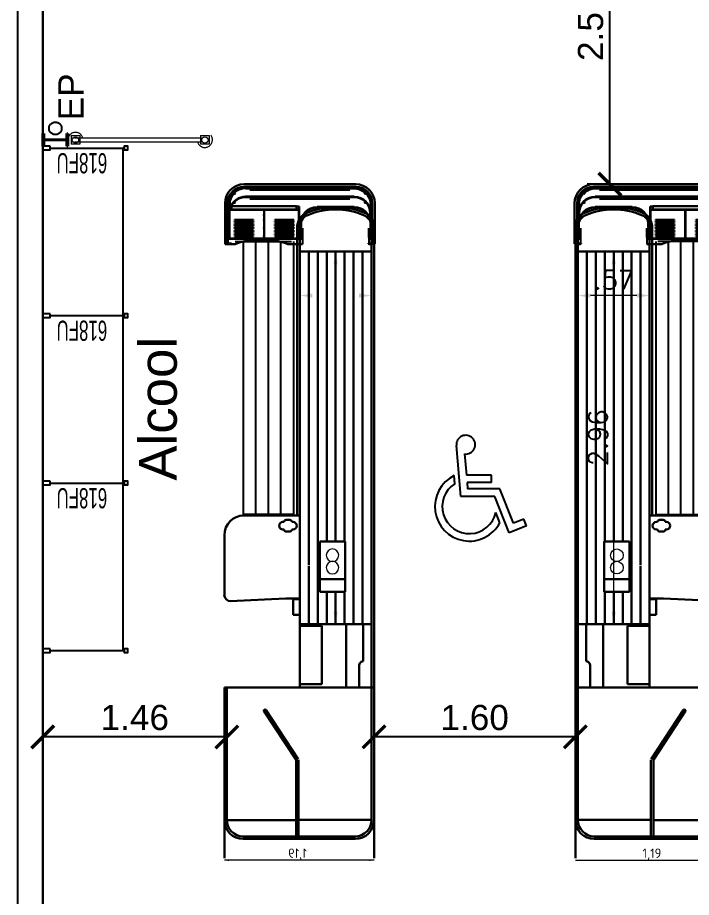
# Model space of a CAD drawing. Header units: millimetres. Extents: x 15590 to 15992, y 1055 to 1132.
# Drawn here: x 15702.33 to 15707.68, y 1073.46 to 1080.44 of the extents above; entities that cross this region are included whole.
import ezdxf
from ezdxf.enums import TextEntityAlignment as Align
from ezdxf.lldxf.tags import DXFTag

# ---------------------------------------------------------------- set-up
doc = ezdxf.new("R2010")
doc.units = ezdxf.units.MM
doc.header["$MEASUREMENT"] = 0
doc.linetypes.add('ACAD_ISO07W100', pattern=[3.5, 0.5, -3])
doc.linetypes.add('Tirets', pattern=[0.004586, 0.002822, -0.001764])
doc.layers.get('0').update_dxf_attribs({"lineweight": 9})
for name, color, linetype in [('AGR-CAISSE', 7, 'Continuous'), ('caisse', 7, 'Continuous'), ('CAISSES', 7, 'Continuous'), ('EP', 7, 'Continuous'), ('FAMILLES', 8, 'Continuous'), ('gondole', 6, 'Continuous'), ('Gondoles.VETTI', 7, 'Continuous'), ('murs exterieurs.P', 7, 'Continuous'), ('structure', 7, 'Continuous'), ('VISIBLE', 2, 'Continuous')]:
    doc.layers.add(name, color=color, linetype=linetype)
doc.layers.add('DM cloison', color=7, linetype='Continuous', lineweight=9)
doc.styles.add('Arial', font='arial.ttf')
doc.styles.add('Cotation', font='Romans.shx')
doc.styles.add('GENERATED_STYLE_2', font='')
doc.styles.add('SEACAD_seiso_ttf', font='seiso.ttf')
doc.styles.get("Standard").update_dxf_attribs({"font": 'swiss.ttf', "height": 0.2})
doc.styles.get('GENERATED_STYLE_2').set_extended_font_data('Arial Occidental')
tags = doc.linetypes.add('CENTER2', pattern=[28.575, 19.05, -3.175, 3.175, -3.175]).pattern_tags.tags
tags[10:11] = [DXFTag(74, 4), DXFTag(75, 0), DXFTag(340, '0'), DXFTag(46, 0.0), DXFTag(50, 0.0), DXFTag(44, 0.0), DXFTag(45, 0.0)]
tags[8:9] = [DXFTag(74, 4), DXFTag(75, 0), DXFTag(340, '0'), DXFTag(46, 0.0), DXFTag(50, 0.0), DXFTag(44, 0.0), DXFTag(45, 0.0)]
tags[6:7] = [DXFTag(74, 4), DXFTag(75, 0), DXFTag(340, '0'), DXFTag(46, 0.0), DXFTag(50, 0.0), DXFTag(44, 0.0), DXFTag(45, 0.0)]
tags[4:5] = [DXFTag(74, 4), DXFTag(75, 0), DXFTag(340, '0'), DXFTag(46, 0.0), DXFTag(50, 0.0), DXFTag(44, 0.0), DXFTag(45, 0.0)]
doc.dimstyles.new('DECIMAL-100', dxfattribs={"dimtxt": 0.15, "dimasz": 0.1, "dimexe": 0.2, "dimexo": 0.2, "dimgap": 0.05, "dimtad": 1, "dimzin": 4, "dimdsep": 46, "dimtxsty": 'Cotation', "dimcen": -0.5, "dimclrd": 1, "dimclre": 1, "dimclrt": 1, "dimadec": 0, "dimazin": 0, "dimtfac": 0.75, "dimtix": 1, "dimtmove": 2, "dimatfit": 3, "dimfxl": 1, "dimtvp": 0.9, "dimtolj": 1, "dimarcsym": 0})
doc.dimstyles.get("Standard").update_dxf_attribs({"dimtxt": 0.2, "dimasz": 0.18, "dimexe": 0.18, "dimexo": 0.0625, "dimgap": 0.05, "dimtad": 1, "dimzin": 4, "dimdsep": 46, "dimtxsty": 'Standard', "dimblk": 'ARCHTICK', "dimcen": 0.09, "dimadec": 0, "dimazin": 0, "dimtfac": 1, "dimtofl": 0, "dimtmove": 0, "dimatfit": 3, "dimfxl": 1, "dimtolj": 1, "dimtzin": 0, "dimarcsym": 0})

# ---------------------------------------------------------------- blocks, each defined once
blk = doc.blocks.new('_ArchTick')
at = {"color": 0, "linetype": 'ByBlock', "const_width": 0.15}
blk.add_lwpolyline([(-0.5, -0.5), (0.5, 0.5)], dxfattribs=at)
blk = doc.blocks.new('*D189')
at = {"color": 0, "lineweight": -2, "transparency": 16777216}
for p, q in [((15707.2268, 1081.6185), (15706.8551, 1081.6185)), ((15707.0351, 1079.1179), (15707.0351, 1081.6185)), ((15707.2871, 1079.1179), (15706.8551, 1079.1179))]:
    blk.add_line(p, q, dxfattribs=at)
at = {"layer": 'DEFPOINTS', "color": 0, "transparency": 16777216}
for p in [(15707.0351, 1081.6185), (15707.2893, 1081.6185), (15707.3496, 1079.1179)]:
    blk.add_point(p, dxfattribs=at)
at = {"color": 0, "lineweight": -2, "transparency": 16777216, "xscale": 0.18, "yscale": 0.18, "zscale": 0.18}
for p, rotation in [((15707.0351, 1081.6185), 90), ((15707.0351, 1079.1179), 270)]:
    blk.add_blockref('_ArchTick', p, dxfattribs=dict(at, rotation=rotation))
at = {"color": 0, "transparency": 16777216, "insert": (15706.8824, 1080.3682), "char_height": 0.2, "attachment_point": 5, "rotation": 90}
blk.add_mtext('\\A1;2.50', dxfattribs=at)
blk = doc.blocks.new('*D75')
at = {"layer": 'CAISSES', "color": 1, "lineweight": -2, "transparency": 16777216}
for p, q in [((15696.0335, 1128.7426), (15696.1047, 1128.7426)), ((15695.9047, 1125.8851), (15695.9047, 1128.6426)), ((15696.0335, 1125.7851), (15696.1047, 1125.7851))]:
    blk.add_line(p, q, dxfattribs=at)
at = {"layer": 'CAISSES', "color": 1, "transparency": 16777216}
for points in [[(15695.8881, 1128.6426), (15695.9214, 1128.6426), (15695.9047, 1128.7426)], [(15695.8881, 1125.8851), (15695.9214, 1125.8851), (15695.9047, 1125.7851)]]:
    blk.add_solid(points, dxfattribs=at)
at = {"layer": 'DEFPOINTS', "color": 0, "transparency": 16777216}
for p in [(15695.8335, 1128.7426), (15695.9047, 1128.7426), (15695.8335, 1125.7851)]:
    blk.add_point(p, dxfattribs=at)
at = {"layer": 'CAISSES', "color": 1, "transparency": 16777216, "insert": (15695.7797, 1127.2639), "char_height": 0.15, "attachment_point": 5, "rotation": 90, "style": 'Cotation'}
blk.add_mtext('\\A1;2.96', dxfattribs=at)
blk = doc.blocks.new('*D76')
at = {"layer": 'CAISSES', "color": 1, "lineweight": -2, "transparency": 16777216}
for p, q in [((15695.6199, 1128.5426), (15695.6199, 1128.194)), ((15696.1895, 1128.5426), (15696.1895, 1128.194)), ((15696.0895, 1128.394), (15695.7199, 1128.394))]:
    blk.add_line(p, q, dxfattribs=at)
at = {"layer": 'CAISSES', "color": 1, "transparency": 16777216}
for points in [[(15695.7199, 1128.4107), (15695.7199, 1128.3773), (15695.6199, 1128.394)], [(15696.0895, 1128.4107), (15696.0895, 1128.3773), (15696.1895, 1128.394)]]:
    blk.add_solid(points, dxfattribs=at)
at = {"layer": 'DEFPOINTS', "color": 0, "transparency": 16777216}
for p in [(15695.6199, 1128.7426), (15696.1895, 1128.7426), (15695.6199, 1128.394)]:
    blk.add_point(p, dxfattribs=at)
at = {"layer": 'CAISSES', "color": 1, "transparency": 16777216, "insert": (15695.9047, 1128.519), "char_height": 0.15, "attachment_point": 5, "style": 'Cotation'}
blk.add_mtext('\\A1;.57', dxfattribs=at)
blk = doc.blocks.new('A$C20E746EF')
at = {"layer": 'CAISSES', "color": 3}
for p, q in [((0.0469, 0.0595), (0.0469, 0.0035)), ((0.5733, 0.0515), (0.5733, 0.0003))]:
    blk.add_line(p, q, dxfattribs=at)
at = {"layer": 'VISIBLE', "color": 3, "linetype": 'Continuous', "lineweight": 30}
for p, q in [((0.1513, 0.4755), (1.0386, 0.4755)), ((1.0386, 0.4553), (0.1513, 0.4553)), ((1.0386, 0.4538), (0.1513, 0.4538)), ((0.1518, 0.4538), (0.1518, 0.4523)), ((0.1629, 0.4464), (0.1629, 0.4452)), ((0.1629, 0.4464), (1.027, 0.4464)), ((0.1629, 0.4452), (1.027, 0.4452)), ((0.1931, 0.4452), (0.1629, 0.4452)), ((0.1654, 0.4447), (1.0245, 0.4447)), ((0.5937, 0.4407), (0.1654, 0.4407)), ((0.9968, 0.4452), (0.1931, 0.4452)), ((0.1931, 0.4452), (0.1931, 0.4447)), ((0.1931, 0.4351), (0.1931, 0.4407)), ((0.9917, 0.4301), (0.1981, 0.4301)), ((1.0245, 0.4407), (0.5962, 0.4407)), ((0.9968, 0.4447), (0.9968, 0.4452)), ((1.027, 0.4452), (0.9968, 0.4452)), ((0.9968, 0.4407), (0.9968, 0.4351)), ((1.027, 0.4464), (1.027, 0.4452)), ((1.0381, 0.4523), (1.0381, 0.4538)), ((0.1628, 0.3756), (0.1629, 0.3756)), ((0.1628, 0.3741), (0.1636, 0.3741)), ((0.1629, 0.3756), (0.1629, 0.3768)), ((1.027, 0.3768), (0.1629, 0.3768)), ((1.027, 0.3756), (0.1629, 0.3756)), ((0.1931, 0.3741), (0.1636, 0.3741)), ((0.1636, 0.3741), (0.1636, 0.3726)), ((0.1931, 0.3726), (0.1636, 0.3726)), ((0.1636, 0.3726), (0.1636, 0.3726)), ((0.1931, 0.3756), (0.1931, 0.3741)), ((0.1931, 0.3656), (0.1931, 0.3741)), ((0.9917, 0.3605), (0.1981, 0.3605)), ((0.9968, 0.3741), (0.9968, 0.3756)), ((0.9968, 0.3741), (0.9968, 0.3656)), ((1.0268, 0.3741), (0.9968, 0.3741)), ((1.0268, 0.3726), (0.9968, 0.3726)), ((1.0268, 0.3741), (1.027, 0.3741)), ((1.0268, 0.3741), (1.0268, 0.3726)), ((1.0268, 0.3726), (1.0268, 0.3726)), ((1.027, 0.3756), (1.027, 0.3768)), ((0, 0.0015), (0, 0.3242)), ((0.0202, 0.3242), (0.0202, 0.0398)), ((0.0217, 0.3242), (0.0217, 0.0418)), ((0.0217, 0.2889), (0.0217, 0.2889)), ((0.0222, 0.2889), (0.0217, 0.2889)), ((0.0222, 0.3242), (0.0222, 0.0419)), ((0.0237, 0.3242), (0.0222, 0.3242)), ((0.0318, 0.2839), (0.0318, 0.3141)), ((0.0318, 0.2839), (0.0318, 0.246)), ((0.0323, 0.2839), (0.0318, 0.2839)), ((0.0323, 0.2561), (0.0323, 0.3116)), ((0.0363, 0.3116), (0.0363, 0.2788)), ((0.0363, 0.2839), (0.0378, 0.2839)), ((0.1628, 0.2935), (0.1629, 0.2935)), ((0.1628, 0.2919), (0.1628, 0.2919)), ((0.1931, 0.2919), (0.1628, 0.2919)), ((0.1628, 0.2919), (0.1628, 0.2904)), ((0.1931, 0.2904), (0.1628, 0.2904)), ((0.1628, 0.2904), (0.1628, 0.2904)), ((0.1629, 0.2935), (0.1629, 0.2947)), ((0.4573, 0.2947), (0.1629, 0.2947)), ((0.4573, 0.2935), (0.1629, 0.2935)), ((0.1931, 0.2935), (0.1931, 0.2919)), ((0.1931, 0.2834), (0.1931, 0.2919)), ((0.427, 0.2919), (0.427, 0.2935)), ((0.427, 0.2919), (0.427, 0.2834)), ((0.4573, 0.2919), (0.427, 0.2919)), ((0.4573, 0.2904), (0.427, 0.2904)), ((0.4573, 0.2935), (0.4573, 0.2947)), ((0.4573, 0.2919), (0.4573, 0.2904)), ((0.4573, 0.2904), (0.4573, 0.2904)), ((0.601, 0.2989), (0.6212, 0.2989)), ((0.601, 0.2987), (0.601, 0.2989)), ((0.601, 0.2987), (0.601, 0.2817)), ((0.601, 0.2817), (0.601, 0.2803)), ((0.601, 0.2189), (0.601, 0.2803)), ((0.6212, 0.2742), (0.6212, 0.2998)), ((0.6212, 0.2998), (1.1374, 0.2998)), ((1.1374, 0.2998), (1.1374, 0.2742)), ((1.1374, 0.2989), (1.1576, 0.2989)), ((1.1536, 0.2989), (1.1536, 0.3116)), ((1.1576, 0.3116), (1.1576, 0.2559)), ((1.1576, 0.2987), (1.1576, 0.2989)), ((1.1576, 0.2987), (1.1576, 0.2817)), ((1.1581, 0.2839), (1.1576, 0.2839)), ((1.1576, 0.2803), (1.1576, 0.2817)), ((1.1576, 0.2189), (1.1576, 0.2803)), ((1.1581, 0.3141), (1.1581, 0.2839)), ((1.1581, 0.0671), (1.1581, 0.2839)), ((1.1677, 0.3242), (1.1662, 0.3242)), ((1.1677, 0.0419), (1.1677, 0.3242)), ((1.1682, 0.2889), (1.1677, 0.2889)), ((1.1682, 0.0418), (1.1682, 0.3242)), ((1.1682, 0.2889), (1.1682, 0.2889)), ((1.1697, 0.0398), (1.1697, 0.3242)), ((1.1899, 0.3242), (1.1899, 0.0003)), ((0.0318, 0.2143), (0.0318, 0.2445)), ((0.0318, 0.2143), (0.0318, 0.1624)), ((0.0333, 0.2143), (0.0318, 0.2143)), ((0.0333, 0.2143), (0.0333, 0.2445)), ((0.0333, 0.2143), (0.0418, 0.2143)), ((0.034, 0.2445), (0.034, 0.2143)), ((0.034, 0.2445), (0.0355, 0.2445)), ((0.0355, 0.2445), (0.0355, 0.2445)), ((0.0355, 0.2445), (0.0355, 0.2143)), ((0.422, 0.2783), (0.1981, 0.2783)), ((0.601, 0.2189), (0.601, 0.2189)), ((0.601, 0.0459), (0.601, 0.2189)), ((0.6022, 0.2341), (0.6028, 0.2341)), ((0.6022, 0.2275), (0.6022, 0.2341)), ((0.6028, 0.2284), (0.6022, 0.2284)), ((0.6028, 0.2275), (0.6022, 0.2275)), ((0.6028, 0.2768), (0.6028, 0.054)), ((0.6043, 0.2756), (0.6043, 0.054)), ((0.6212, 0.2731), (0.6212, 0.2742)), ((1.1374, 0.2742), (0.6212, 0.2742)), ((1.1374, 0.2731), (0.6212, 0.2731)), ((0.6212, 0.2731), (1.1374, 0.2731)), ((0.6212, 0.2718), (1.1374, 0.2718)), ((0.8783, 0.2341), (0.8785, 0.2341)), ((0.8783, 0.2275), (0.8783, 0.2341)), ((0.8785, 0.2284), (0.8783, 0.2284)), ((0.8785, 0.2275), (0.8783, 0.2275)), ((0.8785, 0.2718), (0.8785, 0.0538)), ((0.8801, 0.2718), (0.8801, 0.0538)), ((0.8801, 0.2341), (0.8803, 0.2341)), ((0.8803, 0.2284), (0.8801, 0.2284)), ((0.8803, 0.2275), (0.8801, 0.2275)), ((0.8803, 0.2341), (0.8803, 0.2275)), ((1.1374, 0.2731), (1.1374, 0.2742)), ((1.1543, 0.2758), (1.1543, 0.0538)), ((1.1559, 0.2768), (1.1559, 0.0538)), ((1.1559, 0.2341), (1.1564, 0.2341)), ((1.1564, 0.2284), (1.1559, 0.2284)), ((1.1564, 0.2275), (1.1559, 0.2275)), ((1.1564, 0.2341), (1.1564, 0.2275)), ((1.1576, 0.2189), (1.1576, 0.2189)), ((1.1576, 0.0459), (1.1576, 0.2189)), ((1.1581, 0.2143), (1.1576, 0.2143)), ((1.1581, 0.2445), (1.1581, 0.2143)), ((1.1581, 0.0479), (1.1581, 0.2143)), ((0.0318, 0.1321), (0.0318, 0.1624)), ((0.0333, 0.1624), (0.0333, 0.1624)), ((0.0333, 0.1624), (0.0333, 0.1321)), ((0.0333, 0.1624), (0.0348, 0.1624)), ((0.0348, 0.1624), (0.0348, 0.1624)), ((0.0348, 0.1624), (0.0348, 0.1321)), ((0.5854, 0.1624), (0.5854, 0.1624)), ((0.5869, 0.1624), (0.5854, 0.1624)), ((0.5854, 0.1321), (0.5854, 0.1624)), ((0.5869, 0.1624), (0.5869, 0.1624)), ((0.5869, 0.1321), (0.5869, 0.1624)), ((0.5884, 0.1624), (0.5884, 0.1321)), ((0.6022, 0.1928), (0.6028, 0.1928)), ((0.6022, 0.1871), (0.6022, 0.1928)), ((0.6022, 0.1916), (0.6028, 0.1916)), ((0.6028, 0.1871), (0.6022, 0.1871)), ((0.6025, 0.1871), (0.6025, 0.1916)), ((0.6028, 0.1904), (0.6025, 0.1904)), ((0.6025, 0.1904), (0.6025, 0.1904)), ((0.6025, 0.1871), (0.6025, 0.1904)), ((0.6431, 0.1897), (0.6431, 0.1926)), ((0.6431, 0.1926), (0.7943, 0.1926)), ((0.6431, 0.1913), (0.7943, 0.1913)), ((0.7943, 0.1897), (0.6431, 0.1897)), ((0.6431, 0.1781), (0.6431, 0.181)), ((0.6431, 0.181), (0.7943, 0.181)), ((0.6431, 0.1797), (0.7943, 0.1797)), ((0.7943, 0.1781), (0.6431, 0.1781)), ((0.6431, 0.1665), (0.6431, 0.1694)), ((0.6431, 0.1694), (0.7943, 0.1694)), ((0.6431, 0.1682), (0.7943, 0.1682)), ((0.7943, 0.1665), (0.6431, 0.1665)), ((0.6431, 0.155), (0.6431, 0.1578)), ((0.6431, 0.1578), (0.7943, 0.1578)), ((0.6431, 0.1566), (0.7943, 0.1566)), ((0.7943, 0.155), (0.6431, 0.155)), ((0.6431, 0.1434), (0.6431, 0.1463)), ((0.6431, 0.1463), (0.7943, 0.1463)), ((0.6431, 0.145), (0.7943, 0.145)), ((0.7943, 0.1434), (0.6431, 0.1434)), ((0.7943, 0.1926), (0.7943, 0.1897)), ((0.7943, 0.181), (0.7943, 0.1781)), ((0.7943, 0.1694), (0.7943, 0.1665)), ((0.7943, 0.1578), (0.7943, 0.155)), ((0.7943, 0.1463), (0.7943, 0.1434)), ((0.8783, 0.1871), (0.8783, 0.1928)), ((0.8783, 0.1928), (0.8785, 0.1928)), ((0.8783, 0.1916), (0.8785, 0.1916)), ((0.8785, 0.1871), (0.8783, 0.1871)), ((0.8801, 0.1928), (0.8803, 0.1928)), ((0.8801, 0.1916), (0.8803, 0.1916)), ((0.8803, 0.1871), (0.8801, 0.1871)), ((0.8803, 0.1928), (0.8803, 0.1871)), ((0.9643, 0.1926), (0.9643, 0.1897)), ((1.1155, 0.1926), (0.9643, 0.1926)), ((1.1155, 0.1913), (0.9643, 0.1913)), ((0.9643, 0.1897), (1.1155, 0.1897)), ((0.9643, 0.181), (0.9643, 0.1781)), ((1.1155, 0.181), (0.9643, 0.181)), ((1.1155, 0.1797), (0.9643, 0.1797)), ((0.9643, 0.1781), (1.1155, 0.1781)), ((0.9643, 0.1694), (0.9643, 0.1665)), ((1.1155, 0.1694), (0.9643, 0.1694)), ((1.1155, 0.1682), (0.9643, 0.1682)), ((0.9643, 0.1665), (1.1155, 0.1665)), ((0.9643, 0.1578), (0.9643, 0.155)), ((1.1155, 0.1578), (0.9643, 0.1578)), ((1.1155, 0.1566), (0.9643, 0.1566)), ((0.9643, 0.155), (1.1155, 0.155)), ((0.9643, 0.1463), (0.9643, 0.1434)), ((1.1155, 0.1463), (0.9643, 0.1463)), ((1.1155, 0.145), (0.9643, 0.145)), ((0.9643, 0.1434), (1.1155, 0.1434)), ((1.1155, 0.1897), (1.1155, 0.1926)), ((1.1155, 0.1781), (1.1155, 0.181)), ((1.1155, 0.1665), (1.1155, 0.1694)), ((1.1155, 0.155), (1.1155, 0.1578)), ((1.1155, 0.1434), (1.1155, 0.1463)), ((1.1559, 0.1928), (1.1564, 0.1928)), ((1.1559, 0.1916), (1.1564, 0.1916)), ((1.1559, 0.1904), (1.1561, 0.1904)), ((1.1564, 0.1871), (1.1559, 0.1871)), ((1.1561, 0.1871), (1.1561, 0.1916)), ((1.1561, 0.1904), (1.1561, 0.1904)), ((1.1561, 0.1871), (1.1561, 0.1904)), ((1.1564, 0.1928), (1.1564, 0.1871)), ((0.0318, 0.1321), (0.0318, 0.0464)), ((0.0333, 0.1321), (0.0318, 0.1321)), ((0.0333, 0.1321), (0.0418, 0.1321)), ((0.0469, 0.1271), (0.0469, 0.0515)), ((0.5733, 0.0515), (0.5733, 0.1271)), ((0.5783, 0.1321), (0.5869, 0.1321)), ((0.5884, 0.1321), (0.5869, 0.1321)), ((0.5884, 0.0464), (0.5884, 0.1321)), ((0.6022, 0.1292), (0.6028, 0.1292)), ((0.6022, 0.1234), (0.6022, 0.1292)), ((0.6022, 0.128), (0.6028, 0.128)), ((0.6028, 0.1234), (0.6022, 0.1234)), ((0.6025, 0.1234), (0.6025, 0.128)), ((0.6028, 0.1268), (0.6025, 0.1268)), ((0.6025, 0.1268), (0.6025, 0.1268)), ((0.6025, 0.1234), (0.6025, 0.1268)), ((0.6431, 0.1318), (0.6431, 0.1347)), ((0.6431, 0.1347), (0.7943, 0.1347)), ((0.6431, 0.1335), (0.7943, 0.1335)), ((0.7943, 0.1318), (0.6431, 0.1318)), ((0.6431, 0.1203), (0.6431, 0.1231)), ((0.6431, 0.1231), (0.7943, 0.1231)), ((0.6431, 0.1219), (0.7943, 0.1219)), ((0.7943, 0.1203), (0.6431, 0.1203)), ((0.6431, 0.1087), (0.6431, 0.1116)), ((0.6431, 0.1116), (0.7943, 0.1116)), ((0.6431, 0.1103), (0.7943, 0.1103)), ((0.7943, 0.1087), (0.6431, 0.1087)), ((0.6431, 0.0971), (0.6431, 0.1)), ((0.6431, 0.1), (0.7943, 0.1)), ((0.6431, 0.0988), (0.7943, 0.0988)), ((0.7943, 0.0971), (0.6431, 0.0971)), ((0.6431, 0.0855), (0.6431, 0.0884)), ((0.6431, 0.0884), (0.7943, 0.0884)), ((0.6431, 0.0872), (0.7943, 0.0872)), ((0.7943, 0.0855), (0.6431, 0.0855)), ((0.6431, 0.074), (0.6431, 0.0769)), ((0.6431, 0.0769), (0.7943, 0.0769)), ((0.6431, 0.0756), (0.7943, 0.0756)), ((0.7943, 0.074), (0.6431, 0.074)), ((0.7943, 0.1347), (0.7943, 0.1318)), ((0.7943, 0.1231), (0.7943, 0.1203)), ((0.7943, 0.1116), (0.7943, 0.1087)), ((0.7943, 0.1), (0.7943, 0.0971)), ((0.7943, 0.0884), (0.7943, 0.0855)), ((0.7943, 0.0769), (0.7943, 0.074)), ((0.8783, 0.1234), (0.8783, 0.1292)), ((0.8783, 0.1292), (0.8785, 0.1292)), ((0.8783, 0.128), (0.8785, 0.128)), ((0.8785, 0.1234), (0.8783, 0.1234)), ((0.8801, 0.1292), (0.8803, 0.1292)), ((0.8801, 0.128), (0.8803, 0.128)), ((0.8803, 0.1234), (0.8801, 0.1234)), ((0.8803, 0.1292), (0.8803, 0.1234)), ((0.9643, 0.1347), (0.9643, 0.1318)), ((1.1155, 0.1347), (0.9643, 0.1347)), ((1.1155, 0.1335), (0.9643, 0.1335)), ((0.9643, 0.1318), (1.1155, 0.1318)), ((0.9643, 0.1231), (0.9643, 0.1203)), ((1.1155, 0.1231), (0.9643, 0.1231)), ((1.1155, 0.1219), (0.9643, 0.1219)), ((0.9643, 0.1203), (1.1155, 0.1203)), ((0.9643, 0.1116), (0.9643, 0.1087)), ((1.1155, 0.1116), (0.9643, 0.1116)), ((1.1155, 0.1103), (0.9643, 0.1103)), ((0.9643, 0.1087), (1.1155, 0.1087)), ((0.9643, 0.1), (0.9643, 0.0971)), ((1.1155, 0.1), (0.9643, 0.1)), ((1.1155, 0.0988), (0.9643, 0.0988)), ((0.9643, 0.0971), (1.1155, 0.0971)), ((0.9643, 0.0884), (0.9643, 0.0855)), ((1.1155, 0.0884), (0.9643, 0.0884)), ((1.1155, 0.0872), (0.9643, 0.0872)), ((0.9643, 0.0855), (1.1155, 0.0855)), ((0.9643, 0.0769), (0.9643, 0.074)), ((1.1155, 0.0769), (0.9643, 0.0769)), ((1.1155, 0.0756), (0.9643, 0.0756)), ((0.9643, 0.074), (1.1155, 0.074)), ((1.1155, 0.1318), (1.1155, 0.1347)), ((1.1155, 0.1203), (1.1155, 0.1231)), ((1.1155, 0.1087), (1.1155, 0.1116)), ((1.1155, 0.0971), (1.1155, 0.1)), ((1.1155, 0.0855), (1.1155, 0.0884)), ((1.1155, 0.074), (1.1155, 0.0769)), ((1.1559, 0.1292), (1.1564, 0.1292)), ((1.1559, 0.128), (1.1564, 0.128)), ((1.1559, 0.1268), (1.1561, 0.1268)), ((1.1564, 0.1234), (1.1559, 0.1234)), ((1.1561, 0.1234), (1.1561, 0.128)), ((1.1561, 0.1268), (1.1561, 0.1268)), ((1.1561, 0.1234), (1.1561, 0.1268)), ((1.1564, 0.1292), (1.1564, 0.1234)), ((0, 0.0015), (0.0202, 0.0015)), ((0.0202, 0.0035), (0.0202, 0.0398)), ((0.0202, 0.003), (0.0202, 0.0015)), ((0.0217, 0.0015), (0.0222, 0.0015)), ((0.0222, 0.0419), (0.0222, 0.0398)), ((0.0222, 0.0419), (0.0469, 0.0419)), ((0.0222, 0.0035), (0.0222, 0.0398)), ((0.0222, 0.0035), (0.0222, 0.0398)), ((0.0524, 0.0035), (0.0222, 0.0035)), ((0.0222, 0.0015), (0.0222, 0.0003)), ((0.0524, 0.0015), (0.0222, 0.0015)), ((0.0469, 0.0003), (0.0222, 0.0003)), ((0.0318, 0.0464), (0.0333, 0.0464)), ((0.0318, 0.0419), (0.0318, 0.0464)), ((0.0418, 0.0464), (0.0333, 0.0464)), ((0.0333, 0.0464), (0.0333, 0.0434)), ((0.0333, 0.0419), (0.0333, 0.0434)), ((0.0333, 0.0434), (0.0348, 0.0434)), ((0.0333, 0.0419), (0.0333, 0.0434)), ((0.0348, 0.0464), (0.0348, 0.0434)), ((0.0348, 0.0434), (0.0348, 0.0434)), ((0.0348, 0.0434), (0.0348, 0.0434)), ((0.0348, 0.0419), (0.0348, 0.0434)), ((0.0348, 0.0434), (0.0469, 0.0434)), ((0.0474, 0.0035), (0.0474, 0.0015)), ((0.0524, 0.0035), (0.0474, 0.0035)), ((0.0474, 0.003), (0.0519, 0.003)), ((0.0474, 0.003), (0.0519, 0.003)), ((0.0519, 0.003), (0.0519, 0.0035)), ((0.0519, 0.0015), (0.0519, 0.003)), ((0.0524, 0.0035), (0.0524, 0.0015)), ((0.0524, 0.0035), (0.0524, 0.002)), ((0.0524, 0.002), (0.0524, 0.002)), ((0.5733, 0.0434), (0.5854, 0.0434)), ((0.5733, 0.0419), (0.601, 0.0419)), ((0.6919, 0.0003), (0.5733, 0.0003)), ((0.5869, 0.0464), (0.5783, 0.0464)), ((0.5854, 0.0434), (0.5854, 0.0464)), ((0.5854, 0.0434), (0.5854, 0.0434)), ((0.5869, 0.0434), (0.5854, 0.0434)), ((0.5854, 0.0434), (0.5854, 0.0434)), ((0.5854, 0.0419), (0.5854, 0.0434)), ((0.5854, 0.0434), (0.5869, 0.0434)), ((0.5869, 0.0464), (0.5884, 0.0464)), ((0.5869, 0.0434), (0.5869, 0.0464)), ((0.5869, 0.0434), (0.5869, 0.0419)), ((0.5884, 0.0464), (0.5884, 0.0419)), ((0.5884, 0.0449), (0.601, 0.0449)), ((0.5884, 0.0434), (0.601, 0.0434)), ((0.601, 0.0459), (0.601, 0.0432)), ((0.601, 0.0432), (0.601, 0.0429)), ((1.1576, 0.0432), (0.601, 0.0432)), ((0.6025, 0.0429), (0.601, 0.0429)), ((0.601, 0.0419), (0.601, 0.0429)), ((0.6025, 0.0419), (0.601, 0.0419)), ((0.6022, 0.0656), (0.6028, 0.0656)), ((0.6022, 0.0598), (0.6022, 0.0656)), ((0.6022, 0.0644), (0.6028, 0.0644)), ((0.6028, 0.0598), (0.6022, 0.0598)), ((0.6025, 0.0598), (0.6025, 0.0644)), ((0.6028, 0.0632), (0.6025, 0.0632)), ((0.6025, 0.0632), (0.6025, 0.0632)), ((0.6025, 0.0598), (0.6025, 0.0632)), ((0.6025, 0.0432), (0.6025, 0.0429)), ((0.6025, 0.0419), (0.6025, 0.0429)), ((0.6025, 0.0419), (1.1561, 0.0419)), ((0.6043, 0.054), (0.6028, 0.054)), ((0.6431, 0.0653), (0.7943, 0.0653)), ((0.6431, 0.0624), (0.6431, 0.0653)), ((0.6431, 0.0641), (0.7943, 0.0641)), ((0.7943, 0.0624), (0.6431, 0.0624)), ((0.7943, 0.0653), (0.7943, 0.0624)), ((0.8783, 0.0598), (0.8783, 0.0656)), ((0.8783, 0.0656), (0.8785, 0.0656)), ((0.8783, 0.0644), (0.8785, 0.0644)), ((0.8785, 0.0598), (0.8783, 0.0598)), ((0.8801, 0.0656), (0.8803, 0.0656)), ((0.8801, 0.0644), (0.8803, 0.0644)), ((0.8803, 0.0598), (0.8801, 0.0598)), ((0.8803, 0.0656), (0.8803, 0.0598)), ((1.1155, 0.0653), (0.9643, 0.0653)), ((0.9643, 0.0653), (0.9643, 0.0624)), ((1.1155, 0.0641), (0.9643, 0.0641)), ((0.9643, 0.0624), (1.1155, 0.0624)), ((1.1899, 0.0003), (1.1086, 0.0003)), ((1.1155, 0.0624), (1.1155, 0.0653)), ((1.1374, 0.0015), (1.1374, 0.0035)), ((1.1677, 0.0035), (1.1374, 0.0035)), ((1.1425, 0.0035), (1.1374, 0.0035)), ((1.138, 0.002), (1.1374, 0.002)), ((1.1677, 0.0015), (1.1374, 0.0015)), ((1.138, 0.0035), (1.138, 0.003)), ((1.138, 0.003), (1.1425, 0.003)), ((1.138, 0.0015), (1.138, 0.003)), ((1.138, 0.003), (1.1425, 0.003)), ((1.1425, 0.0035), (1.1425, 0.0015)), ((1.1677, 0.0015), (1.1425, 0.0015)), ((1.1559, 0.0656), (1.1564, 0.0656)), ((1.1559, 0.0644), (1.1564, 0.0644)), ((1.1559, 0.0632), (1.1561, 0.0632)), ((1.1564, 0.0598), (1.1559, 0.0598)), ((1.1561, 0.0598), (1.1561, 0.0644)), ((1.1561, 0.0632), (1.1561, 0.0632)), ((1.1561, 0.0598), (1.1561, 0.0632)), ((1.1561, 0.0432), (1.1561, 0.0429)), ((1.1561, 0.0429), (1.1576, 0.0429)), ((1.1561, 0.0419), (1.1561, 0.0429)), ((1.1561, 0.0419), (1.1576, 0.0419)), ((1.1564, 0.0656), (1.1564, 0.0598)), ((1.1576, 0.0479), (1.1581, 0.0479)), ((1.1576, 0.0459), (1.1576, 0.0432)), ((1.1576, 0.0447), (1.1576, 0.0447)), ((1.1576, 0.0432), (1.1576, 0.0429)), ((1.1576, 0.0419), (1.1576, 0.0429)), ((1.1576, 0.0419), (1.1677, 0.0419)), ((1.1581, 0.062), (1.1581, 0.0671)), ((1.1581, 0.0671), (1.1581, 0.0671)), ((1.1581, 0.062), (1.1581, 0.062)), ((1.1581, 0.057), (1.1581, 0.062)), ((1.1581, 0.057), (1.1581, 0.0419)), ((1.1581, 0.0479), (1.1581, 0.0419)), ((1.1677, 0.0398), (1.1677, 0.0419)), ((1.1677, 0.0398), (1.1677, 0.0035)), ((1.1677, 0.0398), (1.1677, 0.0035)), ((1.1677, 0.0015), (1.1677, 0.0003)), ((1.1677, 0.0015), (1.1682, 0.0015)), ((1.1677, 0), (1.1677, 0.0003)), ((1.1697, 0.0398), (1.1697, 0.0035)), ((1.1697, 0), (1.1697, 0.003)), ((1.1697, 0), (1.1677, 0))]:
    blk.add_line(p, q, dxfattribs=at)
for centre, radius in [((0.2218, 0.4377), 0.00303), ((0.5949, 0.4377), 0.00328), ((0.5949, 0.4377), 0.00303), ((0.968, 0.4377), 0.00303), ((0.0762, 0.4007), 0.00303), ((1.1136, 0.4007), 0.00303), ((0.0762, 0.3312), 0.00403), ((0.0762, 0.3312), 0.00303), ((1.1136, 0.3312), 0.00403), ((1.1136, 0.3312), 0.00303), ((0.0762, 0.249), 0.00403), ((0.0762, 0.249), 0.00303), ((0.5439, 0.249), 0.00403), ((0.5439, 0.249), 0.00303)]:
    blk.add_circle(centre, radius, dxfattribs=at)
for centre, radius, start, end in [((0.1513, 0.3242), 0.1513, 90, 180), ((0.1513, 0.3242), 0.1311, 90, 180), ((0.1513, 0.3242), 0.1296, 90, 180), ((0.1518, 0.3242), 0.1281, 90, 180), ((0.1629, 0.3141), 0.1311, 90, 180), ((0.1654, 0.3116), 0.1331, 90, 180), ((0.1654, 0.3116), 0.1291, 90, 134.94638), ((0.2218, 0.4377), 0.00328, 112.61986, 0), ((0.968, 0.4377), 0.00328, 112.61986, 0), ((1.0245, 0.3116), 0.1331, 0, 90), ((1.027, 0.3141), 0.1311, 0, 90), ((1.0381, 0.3242), 0.1281, 0, 90), ((1.0386, 0.3242), 0.1513, 0, 90), ((1.0386, 0.3242), 0.1311, 0, 90), ((1.0386, 0.3242), 0.1296, 0, 90), ((0.1628, 0.2445), 0.1311, 90, 180), ((0.1628, 0.2445), 0.1296, 90, 180), ((0.1636, 0.2445), 0.1281, 90, 180), ((0.1629, 0.3141), 0.1296, 126.75918, 143.24082), ((1.0268, 0.2445), 0.1281, 25.0914, 90), ((1.027, 0.2445), 0.1311, 24.47188, 90), ((1.027, 0.2445), 0.1296, 24.77666, 90), ((1.027, 0.3141), 0.1296, 36.75918, 53.24082), ((1.0245, 0.3116), 0.1291, 0, 44.94638), ((0.1628, 0.1624), 0.1311, 90, 180), ((0.1628, 0.1624), 0.1296, 90, 180), ((0.1628, 0.1624), 0.1281, 90, 180), ((0.1654, 0.242), 0.1331, 126.97914, 143.02086), ((0.4573, 0.1624), 0.1311, 0, 90), ((0.4573, 0.1624), 0.1296, 0, 90), ((0.4573, 0.1624), 0.1281, 0, 90), ((1.0245, 0.242), 0.1331, 36.97914, 53.02086), ((0.1654, 0.1599), 0.1331, 126.97914, 143.02086), ((0.4548, 0.1599), 0.1331, 36.97914, 53.02086), ((1.027, 0.2445), 0.1311, 0, 4.98638), ((0.9003, -0.5628), 0.6004, 69.69652, 110.30348)]:
    blk.add_arc(centre, radius, start, end, dxfattribs=at)
for points in [[(0.6212, 0.2731), (0.601, 0.2731), (0.601, 0.2817)], [(0.6212, 0.2718), (0.601, 0.2718), (0.601, 0.2803)], [(1.1576, 0.2817), (1.1576, 0.2731), (1.1374, 0.2731)], [(1.1576, 0.2803), (1.1576, 0.2718), (1.1374, 0.2718)]]:
    blk.add_rational_spline(points, [1, 0.707106781187, 1], degree=2, dxfattribs=at)
blk = doc.blocks.new('cai panneau handicape')
at = {"color": 0}
for p, q in [((-0.4538, 0.1537), (-0.3166, 0.2082)), ((-0.4538, 0.1537), (-0.432, 0.0988)), ((-0.3166, 0.2082), (-0.2018, -0.0807)), ((-0.432, 0.0988), (-0.3497, 0.1315)), ((-0.3497, 0.1315), (-0.2419, -0.1398)), ((-0.2424, 0.1283), (-0.21, 0.0468)), ((-0.2018, -0.0807), (0.0677, -0.0807)), ((0.0677, -0.0807), (0.103, -0.4848)), ((-0.2419, -0.1398), (0.0136, -0.1398)), ((-0.1756, -0.19), (0.018, -0.19)), ((-0.1756, -0.19), (-0.1756, -0.2491)), ((0.018, -0.19), (0.0136, -0.1398)), ((0.1154, -0.1816), (0.121, -0.2461)), ((-0.1756, -0.2491), (0.0232, -0.2491)), ((0.0379, -0.4174), (0.0232, -0.2491))]:
    blk.add_line(p, q, dxfattribs=at)
for centre, major_axis, start_param, end_param in [((0, 0), (-0.1939, 0.1939), 2.813248, 6.581904), ((0, 0), (-0.1521, 0.1521), 2.922199, 6.849409), ((0.0288, -0.4913), (-0.0527, 0.0527), -0.90722, 4.01418)]:
    blk.add_ellipse(centre, major_axis=major_axis, ratio=1, start_param=start_param, end_param=end_param, dxfattribs=at)
blk = doc.blocks.new('Handi')
at = {"rotation": 180}
blk.add_blockref('cai panneau handicape', (0, 0), dxfattribs=at)
blk = doc.blocks.new('*D195')
at = {"color": 0, "lineweight": -2, "transparency": 16777216}
for p, q in [((15705.1608, 1074.891), (15705.1608, 1074.5496)), ((15706.7608, 1074.891), (15706.7608, 1074.5496)), ((15706.7608, 1074.7296), (15705.1608, 1074.7296))]:
    blk.add_line(p, q, dxfattribs=at)
at = {"layer": 'DEFPOINTS', "color": 0, "transparency": 16777216}
for p in [(15705.1608, 1074.9535), (15706.7608, 1074.9535), (15705.1608, 1074.7296)]:
    blk.add_point(p, dxfattribs=at)
at = {"color": 0, "lineweight": -2, "transparency": 16777216, "xscale": 0.18, "yscale": 0.18, "zscale": 0.18, "rotation": 180}
blk.add_blockref('_ArchTick', (15705.1608, 1074.7296), dxfattribs=at)
at = {"color": 0, "lineweight": -2, "transparency": 16777216, "xscale": 0.18, "yscale": 0.18, "zscale": 0.18}
blk.add_blockref('_ArchTick', (15706.7608, 1074.7296), dxfattribs=at)
at = {"color": 0, "transparency": 16777216, "insert": (15705.9608, 1074.8823), "char_height": 0.2, "attachment_point": 5}
blk.add_mtext('\\A1;1.60', dxfattribs=at)
blk = doc.blocks.new('*D200')
at = {"color": 0, "lineweight": -2, "transparency": 16777216}
for p, q in [((15702.5287, 1074.891), (15702.5287, 1074.5496)), ((15703.9916, 1074.891), (15703.9916, 1074.5496)), ((15703.9916, 1074.7296), (15702.5287, 1074.7296))]:
    blk.add_line(p, q, dxfattribs=at)
at = {"layer": 'DEFPOINTS', "color": 0, "transparency": 16777216}
for p in [(15702.5287, 1074.9535), (15703.9916, 1074.9535), (15702.5287, 1074.7296)]:
    blk.add_point(p, dxfattribs=at)
at = {"color": 0, "lineweight": -2, "transparency": 16777216, "xscale": 0.18, "yscale": 0.18, "zscale": 0.18, "rotation": 180}
blk.add_blockref('_ArchTick', (15702.5287, 1074.7296), dxfattribs=at)
at = {"color": 0, "lineweight": -2, "transparency": 16777216, "xscale": 0.18, "yscale": 0.18, "zscale": 0.18}
blk.add_blockref('_ArchTick', (15703.9916, 1074.7296), dxfattribs=at)
at = {"color": 0, "transparency": 16777216, "insert": (15703.2601, 1074.8823), "char_height": 0.2, "attachment_point": 5}
blk.add_mtext('\\A1;1.46', dxfattribs=at)
blk = doc.blocks.new('M618FU-1330')
for points in [[(-0.6365, 1.345), (-0.6465, 1.345), (-0.6465, 1.36), (-0.6765, 1.36), (-0.6765, 1.33), (-0.6465, 1.33), (-0.6465, 1.345), (-0.6365, 1.345)], [(-0.06, 1.345), (-0.6365, 1.345)], [(-0.636, 0.015), (-0.636, 1.345)], [(-0.6365, 0.015), (-0.6465, 0.015), (-0.6465, 0.03), (-0.6765, 0.03), (-0.6765, 0), (-0.6465, 0), (-0.6465, 0.015), (-0.6365, 0.015)], [(-0.06, 0.015), (-0.6365, 0.015)]]:
    blk.add_lwpolyline(points)
for points in [[(-0.06, 1.33), (0, 1.33), (0, 1.36), (-0.06, 1.36)], [(-0.06, 0), (0, 0), (0, 0.03), (-0.06, 0.03)]]:
    blk.add_lwpolyline(points, close=True)
at = {"color": 7, "lineweight": 25}
blk.add_lwpolyline([(0, 0.03), (0, 1.33)], dxfattribs=at)
at = {"color": 151, "lineweight": 15, "width": 0.6}
blk.add_text('618FU', height=0.16, dxfattribs=at).set_placement((-0.1097, 0.1351), align=Align.MIDDLE_RIGHT)
blk = doc.blocks.new('CAISSE 520')
for centre in [(-0.2898, 2.2504), (-0.2898, 2.1523)]:
    blk.add_circle(centre, 0.05)
at = {"layer": 'AGR-CAISSE', "color": 7, "linetype": 'Continuous', "lineweight": 30}
for p, q in [((-0.6196, 1.1992), (-0.6196, -0.1561)), ((-0.6196, 1.1992), (0.5696, 1.1992)), ((0.5696, 0.1499), (0.5696, 1.1992)), ((0.5696, -0.1561), (0.5696, 1.1992)), ((-0.0183, 0.6305), (0.2401, 1.0223)), ((0, 0.625), (0.2563, 1.0136)), ((-0.02, 0.625), (-0.02, 0)), ((0, 0), (0, 0.625)), ((-0.4697, -0.002), (0.4197, -0.002))]:
    blk.add_line(p, q, dxfattribs=at)
at = {"layer": 'AGR-CAISSE', "color": 4, "linetype": 'Continuous', "lineweight": 30, "true_color": 0x00ffff}
for p, q in [((-0.5996, 0.1499), (-0.02, 0.1499)), ((0, 0.1479), (0.5497, 0.1479))]:
    blk.add_line(p, q, dxfattribs=at)
at = {"layer": 'AGR-CAISSE', "color": 7, "linetype": 'Continuous', "lineweight": 30}
for centre, radius, start, end in [((0.2464, 1.0145), 0.00999, 354.64653, 128.81324), ((-0.4697, 0.1479), 0.1499, 180, 270), ((0.4197, 0.1479), 0.1499, 270, 0)]:
    blk.add_arc(centre, radius, start, end, dxfattribs=at)
at = {"layer": 'CAISSES', "color": 7, "linetype": 'Continuous', "lineweight": 30}
for p, q in [((-0.6196, 1.111), (-0.6196, 4.8653)), ((-0.5996, 4.8646), (-0.5996, 1.111)), ((-0.03, 4.8488), (-0.03, 1.7032)), ((-0.01, 2.5652), (-0.01, 4.8481)), ((0.4147, 2.5652), (-0.03, 2.5652)), ((0.0491, 2.5307), (0.079, 2.5307)), ((0.0241, 2.5148), (0.0331, 2.5148)), ((0.0241, 2.4548), (0.0331, 2.4548)), ((0.095, 2.5148), (0.104, 2.5148)), ((0.095, 2.4548), (0.104, 2.4548)), ((0.0491, 2.4388), (0.079, 2.4388)), ((0.5696, 1.9356), (0.5696, 2.4103)), ((0.0799, 1.9056), (-0.03, 1.9056)), ((-0.03, 1.9014), (0.0235, 1.9014)), ((0.0235, 1.9014), (0.0235, 1.7784)), ((0.0799, 1.9056), (0.2513, 1.8979)), ((0.2513, 1.8979), (0.5197, 1.8857)), ((0.0235, 1.7784), (-0.03, 1.7784)), ((-0.5996, 1.7032), (-0.0314, 1.7032)), ((-0.5327, 1.7032), (-0.5327, 1.4086)), ((-0.3997, 1.1992), (-0.3997, 1.7032)), ((-0.03, 1.6907), (-0.03, 1.7119)), ((-0.5327, 1.4086), (-0.5249, 1.4076)), ((-0.5249, 1.4076), (-0.5177, 1.4046)), ((-0.5177, 1.4046), (-0.5115, 1.3998)), ((-0.5115, 1.3998), (-0.5067, 1.3936)), ((-0.5067, 1.3936), (-0.5037, 1.3864)), ((-0.5037, 1.3864), (-0.5027, 1.3786)), ((-0.5027, 1.3786), (-0.5027, 1.1992)), ((-0.6146, 1.1992), (-0.025, 1.1992)), ((-0.5996, 1.1992), (-0.5996, 0.1499)), ((-0.03, 1.226), (-0.03, 1.1992)), ((0.5497, 0.1499), (0.5497, 1.1992)), ((-0.4697, 0.0179), (0.4197, 0.0179))]:
    blk.add_line(p, q, dxfattribs=at)
at = {"layer": 'CAISSES', "color": 3}
for p, q in [((0.0203, 4.7412), (0.0203, 2.5728)), ((0.4828, 4.7412), (0.0353, 4.7412)), ((0.1197, 2.5728), (0.1197, 4.7412)), ((0.219, 2.5728), (0.219, 4.7412)), ((0.3183, 2.5728), (0.3183, 4.7412)), ((0.4176, 2.5728), (0.4176, 4.7412)), ((0.0203, 2.5728), (0.4176, 2.5728))]:
    blk.add_line(p, q, dxfattribs=at)
at = {"layer": 'CAISSES', "color": 4, "linetype": 'Continuous', "lineweight": 30, "true_color": 0x00ffff}
blk.add_line((-0.03, 4.6607), (-0.5996, 4.6607), dxfattribs=at)
at = {"layer": 'CAISSES', "color": 5, "linetype": 'Continuous', "lineweight": 30, "true_color": 0x0000ff}
for p, q in [((-0.5284, 1.7032), (-0.5284, 4.6607)), ((-0.4572, 4.6607), (-0.4572, 1.7032)), ((-0.386, 2.524), (-0.386, 4.6607)), ((-0.3148, 4.6607), (-0.3148, 2.524)), ((-0.2436, 2.3604), (-0.2436, 4.6607)), ((-0.1724, 4.6607), (-0.1724, 1.7032)), ((-0.1012, 2.1721), (-0.1012, 4.6607)), ((-0.386, 2.3604), (-0.386, 2.524)), ((-0.3148, 2.524), (-0.3148, 2.3604)), ((-0.1012, 1.7032), (-0.1012, 2.1631)), ((-0.386, 1.7032), (-0.386, 1.9606)), ((-0.3148, 1.9606), (-0.3148, 1.7033)), ((-0.2436, 1.7032), (-0.2436, 1.9606))]:
    blk.add_line(p, q, dxfattribs=at)
at = {"layer": 'CAISSES', "color": 1, "linetype": 'CENTER2', "lineweight": 30, "true_color": 0xff0000}
for p, q in [((-0.3898, 2.3604), (-0.3898, 1.9606)), ((-0.1899, 2.3604), (-0.3898, 2.3604)), ((-0.1899, 1.9606), (-0.1899, 2.3604)), ((-0.1899, 2.0605), (-0.3898, 2.0605)), ((-0.3898, 1.9606), (-0.1899, 1.9606))]:
    blk.add_line(p, q, dxfattribs=at)
at = {"layer": 'CAISSES', "color": 17, "linetype": 'Continuous', "lineweight": 30, "true_color": 0x993333}
for p, q in [((-0.0315, 1.6907), (-0.2049, 1.6907)), ((-0.2049, 1.6907), (-0.2049, 1.226)), ((-0.03, 1.6907), (-0.03, 1.226)), ((-0.2049, 1.226), (-0.0315, 1.226))]:
    blk.add_line(p, q, dxfattribs=at)
at = {"layer": 'CAISSES', "color": 7, "linetype": 'Continuous', "lineweight": 15}
blk.add_line((-0.6196, -0.1718), (0.5696, -0.1718), dxfattribs=at)
at = {"layer": 'CAISSES', "color": 7, "linetype": 'Continuous', "lineweight": 30}
for centre, radius, start, end in [((-0.4979, 4.8567), 0.122, 111.84853, 175.95665), ((-0.3148, 4.4206), 0.595, 67.39027, 112.60973), ((-0.3148, 4.4206), 0.575, 67.39027, 112.60973), ((-0.1317, 4.8567), 0.122, 355.95665, 68.15147), ((-0.4979, 4.8567), 0.102, 111.84853, 175.95665), ((-0.1317, 4.8567), 0.102, 355.57808, 68.15147), ((0.0491, 2.5148), 0.016, 90, 180), ((0.079, 2.5148), 0.016, 0, 90), ((0.4147, 2.4103), 0.1549, 0, 90), ((0.0241, 2.4848), 0.03, 90, 270), ((0.0491, 2.4548), 0.016, 180, 270), ((0.079, 2.4548), 0.016, 270, 0), ((0.104, 2.4848), 0.03, 270, 90), ((0.5197, 1.9356), 0.05, 270, 0), ((-0.4697, 0.1479), 0.1299, 180, 270), ((0.4197, 0.1479), 0.1299, 270, 0)]:
    blk.add_arc(centre, radius, start, end, dxfattribs=at)
at = {"layer": 'CAISSES', "color": 7, "linetype": 'Continuous', "lineweight": 15}
for points in [[(-0.5821, -0.1781), (-0.6196, -0.1718), (-0.5821, -0.1656)], [(0.5322, -0.1781), (0.5322, -0.1656), (0.5696, -0.1718)]]:
    blk.add_solid(points, dxfattribs=at)
at = {"layer": 'CAISSES', "color": 3}
blk.add_blockref('A$C20E746EF', (-0.6257, 4.7209), dxfattribs=at)
at = {"layer": 'CAISSES', "color": 7, "linetype": 'Continuous', "lineweight": 15, "style": 'SEACAD_seiso_ttf'}
blk.add_text('1,19', height=0.07495, dxfattribs=at).set_placement((-0.0855, -0.0781), align=Align.TOP_LEFT)
at = {"layer": 'CAISSES'}
dim = blk.add_linear_dim(base=(-0.5996, 4.312), p1=(-0.03, 4.6607), p2=(-0.5996, 4.6607), dimstyle='DECIMAL-100', dxfattribs=at)
dim.commit()
dim.dimension.update_dxf_attribs({"geometry": '*D76', "text_midpoint": (-0.3148, 4.437), "insert": (-15696.2195, -1124.0819)})
dim = blk.add_linear_dim(base=(-0.3148, 4.6607), p1=(-0.386, 1.7032), p2=(-0.386, 4.6607), angle=90, dimstyle='DECIMAL-100', dxfattribs=at)
dim.commit()
dim.dimension.update_dxf_attribs({"geometry": '*D75', "text_midpoint": (-0.4398, 3.1819), "insert": (-15696.2195, -1124.0819)})

msp = doc.modelspace()

# ---------------------------------------------------------------- linework, layer by layer
at = {"linetype": 'Continuous'}
for p, q in [((15702.7537, 1079.5046), (15702.8237, 1079.5046)), ((15702.7537, 1079.5046), (15702.7537, 1079.4346)), ((15702.8237, 1079.5046), (15702.8237, 1079.4346)), ((15703.7819, 1079.5046), (15703.8519, 1079.5046)), ((15703.7819, 1079.5046), (15703.7819, 1079.4346)), ((15703.8519, 1079.5046), (15703.8519, 1079.4346)), ((15702.8237, 1079.4346), (15702.7537, 1079.4346)), ((15702.7819, 1079.4856), (15703.7819, 1079.4856)), ((15702.7819, 1079.4536), (15703.7819, 1079.4536)), ((15703.8519, 1079.4346), (15703.7819, 1079.4346))]:
    msp.add_line(p, q, dxfattribs=at)
for centre in [(15702.7887, 1079.4696), (15703.8169, 1079.4696)]:
    msp.add_circle(centre, 0.025, dxfattribs=at)
at = {"linetype": 'ACAD_ISO07W100', "ltscale": 0.3}
for centre, start, end in [((15702.7887, 1079.4696), 15.46601, 344.53399), ((15703.8169, 1079.4696), 254.53399, 164.53399), ((15703.8169, 1079.4696), 195.46601, 254.53399)]:
    msp.add_arc(centre, 0.06, start, end, dxfattribs=at)
at = {"layer": 'EP', "linetype": 'Tirets', "ltscale": 1000}
msp.add_circle((15702.6287, 1079.5611), 0.05, dxfattribs=at)
at = {"layer": 'Gondoles.VETTI', "linetype": 'Continuous', "ltscale": 1000}
for p, q in [((15702.5287, 1105.86), (15702.5287, 1071.28)), ((15702.5287, 1071.28), (15702.5287, 1105.86))]:
    msp.add_line(p, q, dxfattribs=at)
at = {"layer": 'murs exterieurs.P', "linetype": 'Continuous', "ltscale": 1000, "flags": 128}
for points in [[(15702.3287, 1115.1591), (15702.3287, 1070.5095)], [(15702.5287, 1070.5095), (15702.5287, 1115.1591)]]:
    msp.add_lwpolyline(points, dxfattribs=at)
at = {"layer": 'structure', "color": 160, "linetype": 'Continuous', "lineweight": 35, "ltscale": 1000}
for p, q in [((15702.5287, 1079.5196), (15702.5372, 1079.5196)), ((15702.5287, 1079.4196), (15702.5287, 1079.5196)), ((15702.5372, 1079.5196), (15702.5372, 1079.478)), ((15702.7202, 1079.478), (15702.7202, 1079.5196)), ((15702.7202, 1079.5196), (15702.7287, 1079.5196)), ((15702.7287, 1079.5196), (15702.7287, 1079.4196)), ((15702.5372, 1079.4612), (15702.5372, 1079.4196)), ((15702.5428, 1079.4724), (15702.7146, 1079.4724)), ((15702.7146, 1079.4668), (15702.5428, 1079.4668)), ((15702.7202, 1079.4196), (15702.7202, 1079.4612)), ((15702.5372, 1079.4196), (15702.5287, 1079.4196)), ((15702.7287, 1079.4196), (15702.7202, 1079.4196))]:
    msp.add_line(p, q, dxfattribs=at)
for centre, start, end in [((15702.5428, 1079.478), 180, 270), ((15702.5428, 1079.4612), 90, 180), ((15702.7146, 1079.478), 270, 0), ((15702.7146, 1079.4612), 0, 90)]:
    msp.add_arc(centre, 0.0056, start, end, dxfattribs=at)

# ---------------------------------------------------------------- block references
at = {"layer": 'caisse'}
msp.add_blockref('Handi', (15705.9186, 1076.5584), dxfattribs=at)
at = {"layer": 'DM cloison', "xscale": -1}
msp.add_blockref('CAISSE 520', (15704.5412, 1073.9216), dxfattribs=at)
at = {"layer": 'DM cloison'}
msp.add_blockref('CAISSE 520', (15707.3804, 1073.9216), dxfattribs=at)
at = {"layer": 'gondole', "rotation": 179.9999999999999}
for p in [(15702.5287, 1079.4196), (15702.5287, 1078.0896), (15702.5287, 1076.7596)]:
    msp.add_blockref('M618FU-1330', p, dxfattribs=at)

# ---------------------------------------------------------------- texts
at = {"layer": 'EP', "linetype": 'Continuous', "insert": (15702.7528, 1079.8111), "char_height": 0.2, "attachment_point": 5, "rotation": 90, "style": 'GENERATED_STYLE_2'}
msp.add_mtext('{EP}', dxfattribs=at)
at = {"layer": 'FAMILLES', "color": 0, "insert": (15703.294, 1076.764), "char_height": 0.3, "width": 7.361437, "attachment_point": 1, "rotation": 90, "style": 'Arial'}
msp.add_mtext('Alcool', dxfattribs=at)

# ---------------------------------------------------------------- dimensions: what is measured, and where the dimension line sits
dim = msp.add_linear_dim(base=(15707.0351, 1081.6185), p1=(15707.3496, 1079.1179), p2=(15707.2893, 1081.6185), angle=90, dimstyle='Standard')
dim.commit()
dim.dimension.update_dxf_attribs({"geometry": '*D189', "text_midpoint": (15706.8824, 1080.3682)})
for base, p1, p2, picture, middle in [((15702.5287, 1074.7296), (15703.9916, 1074.9535), (15702.5287, 1074.9535), '*D200', (15703.2601, 1074.8823)), ((15705.1608, 1074.7296), (15706.7608, 1074.9535), (15705.1608, 1074.9535), '*D195', (15705.9608, 1074.8823))]:
    dim = msp.add_linear_dim(base=base, p1=p1, p2=p2, dimstyle='Standard')
    dim.commit()
    dim.dimension.update_dxf_attribs({"geometry": picture, "text_midpoint": middle})

doc.saveas('drawing.dxf')
